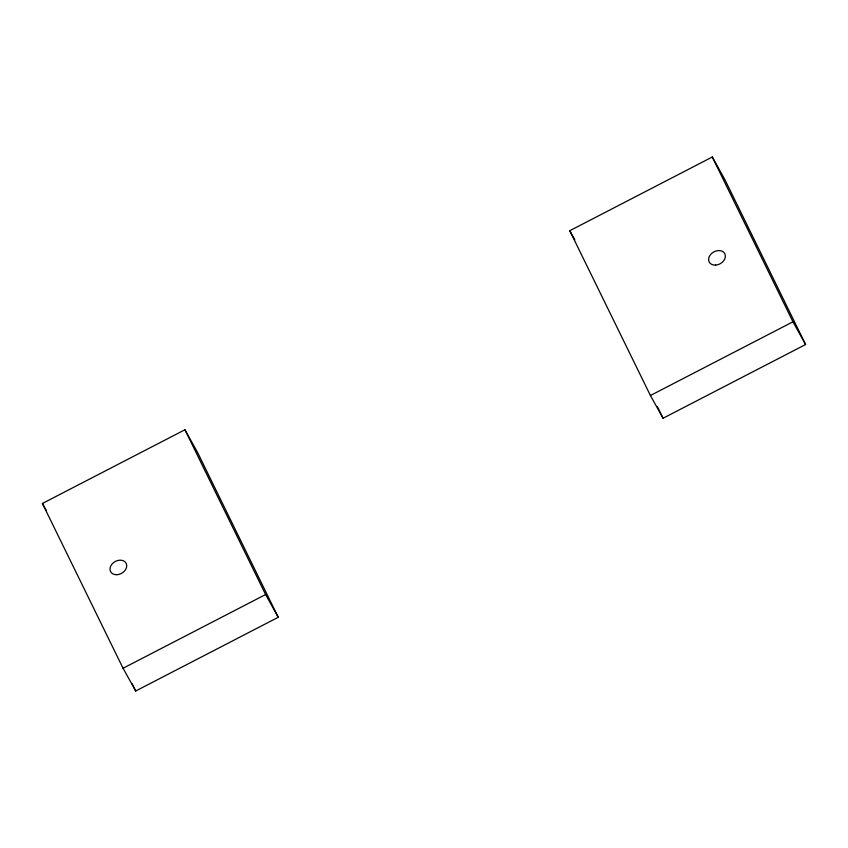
<?xml version="1.0" encoding="UTF-8"?>
<svg xmlns="http://www.w3.org/2000/svg" width="848" height="848" viewBox="0 0 848 848"><rect width="100%" height="100%" fill="white"/><g stroke="black" fill="none" stroke-linecap="round" stroke-linejoin="round"><path stroke-width="1.27" d="M42.4 503.479L184.928 429.756L197.584 452.482L278.239 617.27L135.712 690.993L123.055 668.266L42.4 503.479L46.195 510.295M569.761 230.73L712.288 157.007L724.945 179.734L805.6 344.521L663.072 418.244L650.416 395.518L569.761 230.73L574.817 239.814M123.055 668.266L265.594 594.543L278.239 617.27M650.416 395.518L792.954 321.795L805.6 344.521M712.288 157.007L792.954 321.795M657.264 406.383L663.072 418.244M184.928 429.756L265.594 594.543M132.224 683.88L135.712 690.993M715.627 265.095A8.83 6.72 -29.1 0 0 724.828 253.775A8.83 6.72 -29.1 0 0 710.507 254.623A8.83 6.72 -29.1 0 0 715.627 265.095M117.003 574.7A8.83 6.72 -29.1 0 0 126.204 563.39A8.83 6.72 -29.1 0 0 111.883 564.238A8.83 6.72 -29.1 0 0 117.003 574.7"/></g></svg>
